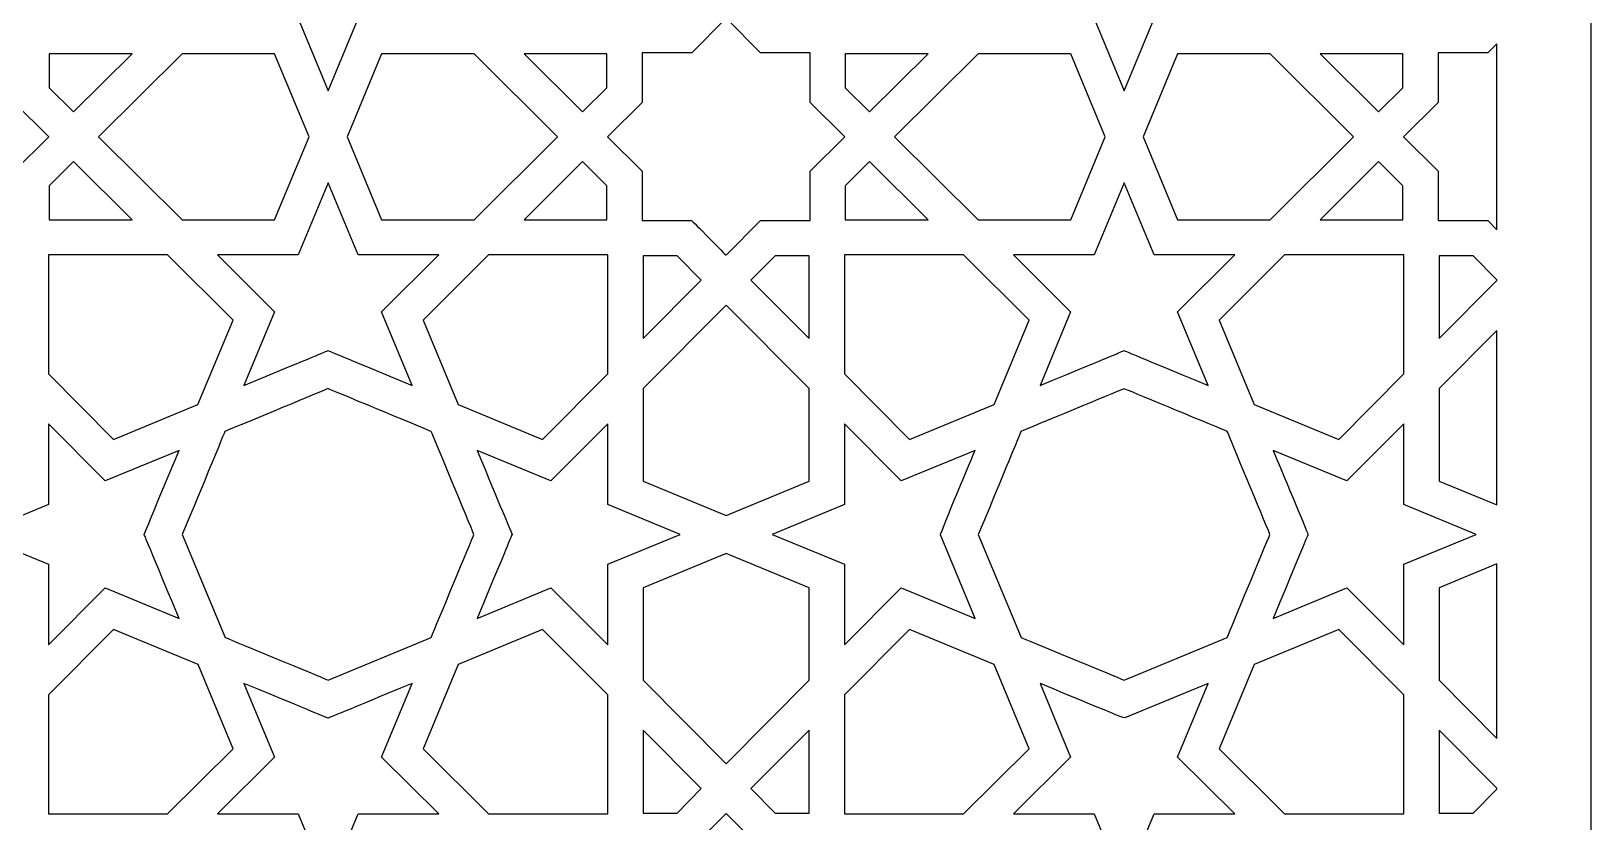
# Model space of a CAD drawing. Header units: millimetres. Extents: x -71 to 71, y -100 to 100.
# Drawn here: x 32.42 to 71.47, y 60.65 to 80.47 of the extents above; entities that cross this region are included whole.
import ezdxf

# ---------------------------------------------------------------- set-up
doc = ezdxf.new("R2010")
doc.units = ezdxf.units.MM
doc.header["$MEASUREMENT"] = 0
doc.layers.add('layer 1', color=7, linetype='Continuous')

msp = doc.modelspace()

# ---------------------------------------------------------------- linework, layer by layer
at = {"layer": 'layer 1', "color": 250}
for points, knots in [([(71.4703, 100.1536), (71.4703, 100.1536), (-71.4375, 100.1536), (-71.4375, 100.1536), (-71.4375, 100.1536), (-71.4375, 100.1536), (-71.4375, -99.8361), (-71.4375, -99.8361), (-71.4375, -99.8361), (-71.4375, -99.8361), (-47.8871, -99.8361), (-47.8871, -99.8361), (-47.8871, -99.8361), (-47.8871, -99.8361), (-47.8871, 29.4887), (-47.8871, 29.4887), (-47.8871, 29.4887), (-47.8871, 38.6786), (-43.8667, 47.1615), (-36.8563, 52.7622), (-36.8563, 52.7622), (-23.6283, 63.3317), (-10.5375, 62.4029), (0.0166, 75.0503), (0.0166, 75.0503), (10.5703, 62.4029), (23.6608, 63.3317), (36.8893, 52.7622), (36.8893, 52.7622), (43.8993, 47.1615), (47.9199, 38.6789), (47.9199, 29.4887), (47.9199, 29.4887), (47.9199, 29.4887), (47.9199, -99.8361), (47.9199, -99.8361), (47.9199, -99.8361), (47.9199, -99.8361), (71.4703, -99.8361), (71.4703, -99.8361), (71.4703, -99.8361), (71.4703, -99.8361), (71.4703, 100.1536), (71.4703, 100.1536)], [0, 0, 0, 0, 0.0833333, 0.0833333, 0.0833333, 0.0833333, 0.1666667, 0.1666667, 0.1666667, 0.1666667, 0.25, 0.25, 0.25, 0.25, 0.3333333, 0.3333333, 0.3333333, 0.3333333, 0.4166667, 0.4166667, 0.4166667, 0.4166667, 0.5, 0.5, 0.5, 0.5, 0.5833333, 0.5833333, 0.5833333, 0.5833333, 0.6666667, 0.6666667, 0.6666667, 0.6666667, 0.75, 0.75, 0.75, 0.75, 0.8333333, 0.8333333, 0.8333333, 0.8333333, 1, 1, 1, 1]), ([(39.8547, 83.1822), (39.8547, 83.1822), (40.8111, 83.578), (41.9604, 84.0546), (41.9604, 84.0546), (41.9604, 84.0546), (41.1953, 82.2071), (41.1953, 82.2071), (41.1953, 82.2071), (41.1953, 82.2071), (42.6265, 80.7826), (42.6265, 80.7826), (42.6265, 80.7826), (42.6265, 80.7826), (40.6044, 80.7826), (40.6044, 80.7826), (40.6044, 80.7826), (40.6044, 80.7826), (39.8547, 78.9739), (39.8547, 78.9739), (39.8547, 78.9739), (39.8547, 78.9739), (39.1068, 80.7826), (39.1068, 80.7826), (39.1068, 80.7826), (39.1068, 80.7826), (37.0847, 80.7826), (37.0847, 80.7826), (37.0847, 80.7826), (37.0847, 80.7826), (38.5159, 82.2071), (38.5159, 82.2071), (38.5159, 82.2071), (38.5159, 82.2071), (37.7497, 84.0546), (37.7497, 84.0546), (37.7497, 84.0546), (39.9609, 83.1388), (39.7207, 83.2386), (39.8547, 83.1822)], [0, 0, 0, 0, 0.0909091, 0.0909091, 0.0909091, 0.0909091, 0.1818182, 0.1818182, 0.1818182, 0.1818182, 0.2727273, 0.2727273, 0.2727273, 0.2727273, 0.3636364, 0.3636364, 0.3636364, 0.3636364, 0.4545455, 0.4545455, 0.4545455, 0.4545455, 0.5454545, 0.5454545, 0.5454545, 0.5454545, 0.6363636, 0.6363636, 0.6363636, 0.6363636, 0.7272727, 0.7272727, 0.7272727, 0.7272727, 0.8181818, 0.8181818, 0.8181818, 0.8181818, 1, 1, 1, 1]), ([(60.5353, 80.7826), (60.5353, 80.7826), (59.7856, 78.9739), (59.7856, 78.9739), (59.7856, 78.9739), (59.7856, 78.9739), (59.0363, 80.7826), (59.0363, 80.7826), (59.0363, 80.7826), (59.0363, 80.7826), (57.0152, 80.7826), (57.0152, 80.7826), (57.0152, 80.7826), (57.0152, 80.7826), (58.4468, 82.2071), (58.4468, 82.2071), (58.4468, 82.2071), (58.4468, 82.2071), (57.6806, 84.0546), (57.6806, 84.0546), (57.6806, 84.0546), (57.7582, 84.0222), (59.7175, 83.2027), (59.7997, 83.1878), (59.7997, 83.1878), (59.9048, 83.2323), (61.7823, 84.0095), (61.891, 84.0546), (61.891, 84.0546), (61.891, 84.0546), (61.1247, 82.2071), (61.1247, 82.2071), (61.1247, 82.2071), (61.1247, 82.2071), (62.556, 80.7826), (62.556, 80.7826), (62.556, 80.7826), (62.556, 80.7826), (60.5353, 80.7826), (60.5353, 80.7826)], [0, 0, 0, 0, 0.0909091, 0.0909091, 0.0909091, 0.0909091, 0.1818182, 0.1818182, 0.1818182, 0.1818182, 0.2727273, 0.2727273, 0.2727273, 0.2727273, 0.3636364, 0.3636364, 0.3636364, 0.3636364, 0.4545455, 0.4545455, 0.4545455, 0.4545455, 0.5454545, 0.5454545, 0.5454545, 0.5454545, 0.6363636, 0.6363636, 0.6363636, 0.6363636, 0.7272727, 0.7272727, 0.7272727, 0.7272727, 0.8181818, 0.8181818, 0.8181818, 0.8181818, 1, 1, 1, 1]), ([(29.9138, 74.8771), (29.9138, 74.8771), (29.9127, 74.8796), (29.9127, 74.8796), (29.9127, 74.8796), (29.9127, 74.8796), (29.8884, 74.8552), (29.8884, 74.8552), (29.8884, 74.8552), (29.8884, 74.8552), (29.0322, 75.7206), (29.0322, 75.7206), (29.0322, 75.7206), (29.0322, 75.7206), (27.7883, 75.7206), (27.7883, 75.7206), (27.7883, 75.7206), (27.7883, 75.7206), (27.7883, 76.9631), (27.7883, 76.9631), (27.7883, 76.9631), (27.7883, 76.9631), (26.9215, 77.8221), (26.9215, 77.8221), (26.9215, 77.8221), (26.9215, 77.8221), (27.7883, 78.6807), (27.7883, 78.6807), (27.7883, 78.6807), (27.7883, 78.6807), (27.7883, 79.9232), (27.7883, 79.9232), (27.7883, 79.9232), (27.7883, 79.9232), (29.0322, 79.9232), (29.0322, 79.9232), (29.0322, 79.9232), (29.0322, 79.9232), (29.8902, 80.7907), (29.8902, 80.7907), (29.8902, 80.7907), (29.8902, 80.7907), (30.7499, 79.9232), (30.7499, 79.9232), (30.7499, 79.9232), (30.7499, 79.9232), (31.992, 79.9232), (31.992, 79.9232), (31.992, 79.9232), (31.992, 79.9232), (31.992, 78.6807), (31.992, 78.6807), (31.992, 78.6807), (31.992, 78.6807), (32.8602, 77.8221), (32.8602, 77.8221), (32.8602, 77.8221), (32.8602, 77.8221), (31.992, 76.9634), (31.992, 76.9634), (31.992, 76.9634), (31.992, 76.9634), (31.992, 75.7206), (31.992, 75.7206), (31.992, 75.7206), (31.992, 75.7206), (30.7499, 75.7206), (30.7499, 75.7206), (30.7499, 75.7206), (30.7499, 75.7206), (29.9138, 74.8771), (29.9138, 74.8771)], [0, 0, 0, 0, 0.0526316, 0.0526316, 0.0526316, 0.0526316, 0.1052632, 0.1052632, 0.1052632, 0.1052632, 0.1578947, 0.1578947, 0.1578947, 0.1578947, 0.2105263, 0.2105263, 0.2105263, 0.2105263, 0.2631579, 0.2631579, 0.2631579, 0.2631579, 0.3157895, 0.3157895, 0.3157895, 0.3157895, 0.3684211, 0.3684211, 0.3684211, 0.3684211, 0.4210526, 0.4210526, 0.4210526, 0.4210526, 0.4736842, 0.4736842, 0.4736842, 0.4736842, 0.5263158, 0.5263158, 0.5263158, 0.5263158, 0.5789474, 0.5789474, 0.5789474, 0.5789474, 0.6315789, 0.6315789, 0.6315789, 0.6315789, 0.6842105, 0.6842105, 0.6842105, 0.6842105, 0.7368421, 0.7368421, 0.7368421, 0.7368421, 0.7894737, 0.7894737, 0.7894737, 0.7894737, 0.8421053, 0.8421053, 0.8421053, 0.8421053, 0.8947368, 0.8947368, 0.8947368, 0.8947368, 1, 1, 1, 1]), ([(49.8203, 80.7914), (49.8203, 80.7914), (50.679, 79.9232), (50.679, 79.9232), (50.679, 79.9232), (50.679, 79.9232), (51.9218, 79.9232), (51.9218, 79.9232), (51.9218, 79.9232), (51.9218, 79.9232), (51.9218, 78.6807), (51.9218, 78.6807), (51.9218, 78.6807), (51.9218, 78.6807), (52.7897, 77.8221), (52.7897, 77.8221), (52.7897, 77.8221), (52.7897, 77.8221), (51.9218, 76.9634), (51.9218, 76.9634), (51.9218, 76.9634), (51.9218, 76.9634), (51.9218, 75.7206), (51.9218, 75.7206), (51.9218, 75.7206), (51.9218, 75.7206), (50.679, 75.7206), (50.679, 75.7206), (50.679, 75.7206), (50.679, 75.7206), (49.8203, 74.8528), (49.8203, 74.8528), (49.8203, 74.8528), (49.8175, 74.8556), (48.9645, 75.7178), (48.9617, 75.7206), (48.9617, 75.7206), (48.9617, 75.7206), (47.7192, 75.7206), (47.7192, 75.7206), (47.7192, 75.7206), (47.7192, 75.7206), (47.7192, 76.9634), (47.7192, 76.9634), (47.7192, 76.9634), (47.7192, 76.9634), (46.851, 77.8221), (46.851, 77.8221), (46.851, 77.8221), (46.851, 77.8221), (47.7192, 78.6807), (47.7192, 78.6807), (47.7192, 78.6807), (47.7192, 78.6807), (47.7192, 79.9232), (47.7192, 79.9232), (47.7192, 79.9232), (47.7192, 79.9232), (48.9617, 79.9232), (48.9617, 79.9232), (48.9617, 79.9232), (48.9617, 79.9232), (49.8203, 80.7914), (49.8203, 80.7914)], [0, 0, 0, 0, 0.0588235, 0.0588235, 0.0588235, 0.0588235, 0.1176471, 0.1176471, 0.1176471, 0.1176471, 0.1764706, 0.1764706, 0.1764706, 0.1764706, 0.2352941, 0.2352941, 0.2352941, 0.2352941, 0.2941176, 0.2941176, 0.2941176, 0.2941176, 0.3529412, 0.3529412, 0.3529412, 0.3529412, 0.4117647, 0.4117647, 0.4117647, 0.4117647, 0.4705882, 0.4705882, 0.4705882, 0.4705882, 0.5294118, 0.5294118, 0.5294118, 0.5294118, 0.5882353, 0.5882353, 0.5882353, 0.5882353, 0.6470588, 0.6470588, 0.6470588, 0.6470588, 0.7058824, 0.7058824, 0.7058824, 0.7058824, 0.7647059, 0.7647059, 0.7647059, 0.7647059, 0.8235294, 0.8235294, 0.8235294, 0.8235294, 0.8823529, 0.8823529, 0.8823529, 0.8823529, 1, 1, 1, 1]), ([(66.7815, 77.8221), (66.7815, 77.8221), (67.6487, 78.6807), (67.6487, 78.6807), (67.6487, 78.6807), (67.6487, 78.6807), (67.6487, 79.9232), (67.6487, 79.9232), (67.6487, 79.9232), (67.6487, 79.9232), (68.8926, 79.9232), (68.8926, 79.9232), (68.8926, 79.9232), (68.8926, 79.9232), (69.1187, 80.1525), (69.1187, 80.1525), (69.1187, 80.1525), (69.1187, 80.1525), (69.1187, 75.4913), (69.1187, 75.4913), (69.1187, 75.4913), (69.1187, 75.4913), (68.8926, 75.7206), (68.8926, 75.7206), (68.8926, 75.7206), (68.8926, 75.7206), (67.6487, 75.7206), (67.6487, 75.7206), (67.6487, 75.7206), (67.6487, 75.7206), (67.6487, 76.9631), (67.6487, 76.9631), (67.6487, 76.9631), (67.6487, 76.9631), (66.7815, 77.8221), (66.7815, 77.8221)], [0, 0, 0, 0, 0.1, 0.1, 0.1, 0.1, 0.2, 0.2, 0.2, 0.2, 0.3, 0.3, 0.3, 0.3, 0.4, 0.4, 0.4, 0.4, 0.5, 0.5, 0.5, 0.5, 0.6, 0.6, 0.6, 0.6, 0.7, 0.7, 0.7, 0.7, 0.8, 0.8, 0.8, 0.8, 1, 1, 1, 1]), ([(34.9504, 79.9017), (34.9504, 79.9017), (33.4843, 78.4426), (33.4843, 78.4426), (33.4843, 78.4426), (33.4843, 78.4426), (32.8729, 79.0487), (32.8729, 79.0487), (32.8729, 79.0487), (32.8729, 79.0487), (32.8729, 79.9017), (32.8729, 79.9017), (32.8729, 79.9017), (32.8729, 79.9017), (34.9504, 79.9017), (34.9504, 79.9017)], [0, 0, 0, 0, 0.2, 0.2, 0.2, 0.2, 0.4, 0.4, 0.4, 0.4, 0.6, 0.6, 0.6, 0.6, 1, 1, 1, 1]), ([(36.2003, 79.9017), (36.2003, 79.9017), (38.5166, 79.9017), (38.5166, 79.9017), (38.5166, 79.9017), (38.5166, 79.9017), (39.3781, 77.8221), (39.3781, 77.8221), (39.3781, 77.8221), (39.3781, 77.8221), (38.5166, 75.7425), (38.5166, 75.7425), (38.5166, 75.7425), (38.5166, 75.7425), (36.2003, 75.7425), (36.2003, 75.7425), (36.2003, 75.7425), (36.2003, 75.7425), (34.1094, 77.8221), (34.1094, 77.8221), (34.1094, 77.8221), (34.1094, 77.8221), (36.2003, 79.9017), (36.2003, 79.9017)], [0, 0, 0, 0, 0.1428571, 0.1428571, 0.1428571, 0.1428571, 0.2857143, 0.2857143, 0.2857143, 0.2857143, 0.4285714, 0.4285714, 0.4285714, 0.4285714, 0.5714286, 0.5714286, 0.5714286, 0.5714286, 0.7142857, 0.7142857, 0.7142857, 0.7142857, 1, 1, 1, 1]), ([(43.5109, 75.7425), (43.5109, 75.7425), (41.1932, 75.7425), (41.1932, 75.7425), (41.1932, 75.7425), (41.1932, 75.7425), (40.3331, 77.8221), (40.3331, 77.8221), (40.3331, 77.8221), (40.3331, 77.8221), (41.1932, 79.9017), (41.1932, 79.9017), (41.1932, 79.9017), (41.1932, 79.9017), (43.5109, 79.9017), (43.5109, 79.9017), (43.5109, 79.9017), (43.5109, 79.9017), (45.6008, 77.8221), (45.6008, 77.8221), (45.6008, 77.8221), (45.6008, 77.8221), (43.5109, 75.7425), (43.5109, 75.7425)], [0, 0, 0, 0, 0.1428571, 0.1428571, 0.1428571, 0.1428571, 0.2857143, 0.2857143, 0.2857143, 0.2857143, 0.4285714, 0.4285714, 0.4285714, 0.4285714, 0.5714286, 0.5714286, 0.5714286, 0.5714286, 0.7142857, 0.7142857, 0.7142857, 0.7142857, 1, 1, 1, 1]), ([(46.8383, 79.9017), (46.8383, 79.9017), (46.8383, 79.0487), (46.8383, 79.0487), (46.8383, 79.0487), (46.8383, 79.0487), (46.2269, 78.4426), (46.2269, 78.4426), (46.2269, 78.4426), (46.2269, 78.4426), (44.7608, 79.9017), (44.7608, 79.9017), (44.7608, 79.9017), (44.7608, 79.9017), (46.8383, 79.9017), (46.8383, 79.9017)], [0, 0, 0, 0, 0.2, 0.2, 0.2, 0.2, 0.4, 0.4, 0.4, 0.4, 0.6, 0.6, 0.6, 0.6, 1, 1, 1, 1]), ([(52.8038, 79.9017), (52.8038, 79.9017), (54.8799, 79.9017), (54.8799, 79.9017), (54.8799, 79.9017), (54.8799, 79.9017), (53.4137, 78.4426), (53.4137, 78.4426), (53.4137, 78.4426), (53.4137, 78.4426), (52.8038, 79.0483), (52.8038, 79.0483), (52.8038, 79.0483), (52.8038, 79.0483), (52.8038, 79.9017), (52.8038, 79.9017)], [0, 0, 0, 0, 0.2, 0.2, 0.2, 0.2, 0.4, 0.4, 0.4, 0.4, 0.6, 0.6, 0.6, 0.6, 1, 1, 1, 1]), ([(58.4475, 79.9017), (58.4475, 79.9017), (59.309, 77.8221), (59.309, 77.8221), (59.309, 77.8221), (59.309, 77.8221), (58.4475, 75.7425), (58.4475, 75.7425), (58.4475, 75.7425), (58.4475, 75.7425), (56.1301, 75.7425), (56.1301, 75.7425), (56.1301, 75.7425), (56.1301, 75.7425), (54.0403, 77.8221), (54.0403, 77.8221), (54.0403, 77.8221), (54.0403, 77.8221), (56.1301, 79.9017), (56.1301, 79.9017), (56.1301, 79.9017), (56.1301, 79.9017), (58.4475, 79.9017), (58.4475, 79.9017)], [0, 0, 0, 0, 0.1428571, 0.1428571, 0.1428571, 0.1428571, 0.2857143, 0.2857143, 0.2857143, 0.2857143, 0.4285714, 0.4285714, 0.4285714, 0.4285714, 0.5714286, 0.5714286, 0.5714286, 0.5714286, 0.7142857, 0.7142857, 0.7142857, 0.7142857, 1, 1, 1, 1]), ([(61.124, 75.7425), (61.124, 75.7425), (60.2626, 77.8221), (60.2626, 77.8221), (60.2626, 77.8221), (60.2626, 77.8221), (61.124, 79.9017), (61.124, 79.9017), (61.124, 79.9017), (61.124, 79.9017), (63.4414, 79.9017), (63.4414, 79.9017), (63.4414, 79.9017), (63.4414, 79.9017), (65.5313, 77.8221), (65.5313, 77.8221), (65.5313, 77.8221), (65.5313, 77.8221), (63.4414, 75.7425), (63.4414, 75.7425), (63.4414, 75.7425), (63.4414, 75.7425), (61.124, 75.7425), (61.124, 75.7425)], [0, 0, 0, 0, 0.1428571, 0.1428571, 0.1428571, 0.1428571, 0.2857143, 0.2857143, 0.2857143, 0.2857143, 0.4285714, 0.4285714, 0.4285714, 0.4285714, 0.5714286, 0.5714286, 0.5714286, 0.5714286, 0.7142857, 0.7142857, 0.7142857, 0.7142857, 1, 1, 1, 1]), ([(66.7674, 79.9017), (66.7674, 79.9017), (66.7674, 79.0487), (66.7674, 79.0487), (66.7674, 79.0487), (66.7674, 79.0487), (66.1564, 78.4426), (66.1564, 78.4426), (66.1564, 78.4426), (66.1564, 78.4426), (64.6913, 79.9017), (64.6913, 79.9017), (64.6913, 79.9017), (64.6913, 79.9017), (66.7674, 79.9017), (66.7674, 79.9017)], [0, 0, 0, 0, 0.2, 0.2, 0.2, 0.2, 0.4, 0.4, 0.4, 0.4, 0.6, 0.6, 0.6, 0.6, 1, 1, 1, 1]), ([(32.8729, 75.7425), (32.8729, 75.7425), (32.8729, 76.5955), (32.8729, 76.5955), (32.8729, 76.5955), (32.8729, 76.5955), (33.4843, 77.2015), (33.4843, 77.2015), (33.4843, 77.2015), (33.4843, 77.2015), (34.9504, 75.7425), (34.9504, 75.7425), (34.9504, 75.7425), (34.9504, 75.7425), (32.8729, 75.7425), (32.8729, 75.7425)], [0, 0, 0, 0, 0.2, 0.2, 0.2, 0.2, 0.4, 0.4, 0.4, 0.4, 0.6, 0.6, 0.6, 0.6, 1, 1, 1, 1]), ([(44.7608, 75.7425), (44.7608, 75.7425), (46.2269, 77.2015), (46.2269, 77.2015), (46.2269, 77.2015), (46.2269, 77.2015), (46.8383, 76.5955), (46.8383, 76.5955), (46.8383, 76.5955), (46.8383, 76.5955), (46.8383, 75.7425), (46.8383, 75.7425), (46.8383, 75.7425), (46.8383, 75.7425), (44.7608, 75.7425), (44.7608, 75.7425)], [0, 0, 0, 0, 0.2, 0.2, 0.2, 0.2, 0.4, 0.4, 0.4, 0.4, 0.6, 0.6, 0.6, 0.6, 1, 1, 1, 1]), ([(52.8038, 75.7425), (52.8038, 75.7425), (52.8038, 76.5955), (52.8038, 76.5955), (52.8038, 76.5955), (52.8038, 76.5955), (53.4137, 77.2012), (53.4137, 77.2012), (53.4137, 77.2012), (53.4137, 77.2012), (54.8799, 75.7425), (54.8799, 75.7425), (54.8799, 75.7425), (54.8799, 75.7425), (52.8038, 75.7425), (52.8038, 75.7425)], [0, 0, 0, 0, 0.2, 0.2, 0.2, 0.2, 0.4, 0.4, 0.4, 0.4, 0.6, 0.6, 0.6, 0.6, 1, 1, 1, 1]), ([(64.6913, 75.7425), (64.6913, 75.7425), (66.1564, 77.2012), (66.1564, 77.2012), (66.1564, 77.2012), (66.1564, 77.2012), (66.7674, 76.5955), (66.7674, 76.5955), (66.7674, 76.5955), (66.7674, 76.5955), (66.7674, 75.7425), (66.7674, 75.7425), (66.7674, 75.7425), (66.7674, 75.7425), (64.6913, 75.7425), (64.6913, 75.7425)], [0, 0, 0, 0, 0.2, 0.2, 0.2, 0.2, 0.4, 0.4, 0.4, 0.4, 0.6, 0.6, 0.6, 0.6, 1, 1, 1, 1]), ([(39.1068, 74.8616), (39.1068, 74.8616), (39.8547, 76.6703), (39.8547, 76.6703), (39.8547, 76.6703), (39.8547, 76.6703), (40.6044, 74.8616), (40.6044, 74.8616), (40.6044, 74.8616), (40.6044, 74.8616), (42.6265, 74.8616), (42.6265, 74.8616), (42.6265, 74.8616), (42.6265, 74.8616), (41.1953, 73.4371), (41.1953, 73.4371), (41.1953, 73.4371), (41.1953, 73.4371), (41.9604, 71.5896), (41.9604, 71.5896), (41.9604, 71.5896), (40.0205, 72.3939), (40.0329, 72.3886), (39.8547, 72.4634), (39.8547, 72.4634), (39.6766, 72.3879), (39.6776, 72.3882), (37.7497, 71.5896), (37.7497, 71.5896), (37.7497, 71.5896), (38.5159, 73.4371), (38.5159, 73.4371), (38.5159, 73.4371), (38.5159, 73.4371), (37.0847, 74.8616), (37.0847, 74.8616), (37.0847, 74.8616), (37.0847, 74.8616), (39.1068, 74.8616), (39.1068, 74.8616)], [0, 0, 0, 0, 0.0909091, 0.0909091, 0.0909091, 0.0909091, 0.1818182, 0.1818182, 0.1818182, 0.1818182, 0.2727273, 0.2727273, 0.2727273, 0.2727273, 0.3636364, 0.3636364, 0.3636364, 0.3636364, 0.4545455, 0.4545455, 0.4545455, 0.4545455, 0.5454545, 0.5454545, 0.5454545, 0.5454545, 0.6363636, 0.6363636, 0.6363636, 0.6363636, 0.7272727, 0.7272727, 0.7272727, 0.7272727, 0.8181818, 0.8181818, 0.8181818, 0.8181818, 1, 1, 1, 1]), ([(59.7856, 72.4634), (59.6075, 72.3879), (59.5782, 72.3759), (57.6806, 71.5896), (57.6806, 71.5896), (57.6806, 71.5896), (58.4468, 73.4371), (58.4468, 73.4371), (58.4468, 73.4371), (58.4468, 73.4371), (57.0152, 74.8616), (57.0152, 74.8616), (57.0152, 74.8616), (57.0152, 74.8616), (59.0363, 74.8616), (59.0363, 74.8616), (59.0363, 74.8616), (59.0363, 74.8616), (59.7856, 76.6703), (59.7856, 76.6703), (59.7856, 76.6703), (59.7856, 76.6703), (60.5353, 74.8616), (60.5353, 74.8616), (60.5353, 74.8616), (60.5353, 74.8616), (62.556, 74.8616), (62.556, 74.8616), (62.556, 74.8616), (62.556, 74.8616), (61.1247, 73.4371), (61.1247, 73.4371), (61.1247, 73.4371), (61.1247, 73.4371), (61.891, 71.5896), (61.891, 71.5896), (61.891, 71.5896), (59.992, 72.3763), (59.9641, 72.3879), (59.7856, 72.4634)], [0, 0, 0, 0, 0.0909091, 0.0909091, 0.0909091, 0.0909091, 0.1818182, 0.1818182, 0.1818182, 0.1818182, 0.2727273, 0.2727273, 0.2727273, 0.2727273, 0.3636364, 0.3636364, 0.3636364, 0.3636364, 0.4545455, 0.4545455, 0.4545455, 0.4545455, 0.5454545, 0.5454545, 0.5454545, 0.5454545, 0.6363636, 0.6363636, 0.6363636, 0.6363636, 0.7272727, 0.7272727, 0.7272727, 0.7272727, 0.8181818, 0.8181818, 0.8181818, 0.8181818, 1, 1, 1, 1]), ([(36.5975, 71.1137), (36.5975, 71.1137), (34.4833, 70.2367), (34.4833, 70.2367), (34.4833, 70.2367), (34.4833, 70.2367), (32.8514, 71.8771), (32.8514, 71.8771), (32.8514, 71.8771), (32.8514, 71.8771), (32.8514, 74.8616), (32.8514, 74.8616), (32.8514, 74.8616), (32.8514, 74.8616), (35.8359, 74.8616), (35.8359, 74.8616), (35.8359, 74.8616), (35.8359, 74.8616), (37.4759, 73.2293), (37.4759, 73.2293), (37.4759, 73.2293), (37.4759, 73.2293), (36.5975, 71.1137), (36.5975, 71.1137)], [0, 0, 0, 0, 0.1428571, 0.1428571, 0.1428571, 0.1428571, 0.2857143, 0.2857143, 0.2857143, 0.2857143, 0.4285714, 0.4285714, 0.4285714, 0.4285714, 0.5714286, 0.5714286, 0.5714286, 0.5714286, 0.7142857, 0.7142857, 0.7142857, 0.7142857, 1, 1, 1, 1]), ([(43.1123, 71.1137), (43.1123, 71.1137), (42.2349, 73.2293), (42.2349, 73.2293), (42.2349, 73.2293), (42.2349, 73.2293), (43.8753, 74.8616), (43.8753, 74.8616), (43.8753, 74.8616), (43.8753, 74.8616), (46.8598, 74.8616), (46.8598, 74.8616), (46.8598, 74.8616), (46.8598, 74.8616), (46.8598, 71.8771), (46.8598, 71.8771), (46.8598, 71.8771), (46.8598, 71.8771), (45.2275, 70.2367), (45.2275, 70.2367), (45.2275, 70.2367), (45.2275, 70.2367), (43.1123, 71.1137), (43.1123, 71.1137)], [0, 0, 0, 0, 0.1428571, 0.1428571, 0.1428571, 0.1428571, 0.2857143, 0.2857143, 0.2857143, 0.2857143, 0.4285714, 0.4285714, 0.4285714, 0.4285714, 0.5714286, 0.5714286, 0.5714286, 0.5714286, 0.7142857, 0.7142857, 0.7142857, 0.7142857, 1, 1, 1, 1]), ([(47.7407, 72.7625), (47.7407, 72.7625), (47.7407, 74.8397), (47.7407, 74.8397), (47.7407, 74.8397), (47.7407, 74.8397), (48.5937, 74.8397), (48.5937, 74.8397), (48.5937, 74.8397), (48.5937, 74.8397), (49.1998, 74.2287), (49.1998, 74.2287), (49.1998, 74.2287), (49.1998, 74.2287), (47.7407, 72.7625), (47.7407, 72.7625)], [0, 0, 0, 0, 0.2, 0.2, 0.2, 0.2, 0.4, 0.4, 0.4, 0.4, 0.6, 0.6, 0.6, 0.6, 1, 1, 1, 1]), ([(51.9, 74.8397), (51.9, 74.8397), (51.9, 72.7625), (51.9, 72.7625), (51.9, 72.7625), (51.9, 72.7625), (50.4412, 74.2287), (50.4412, 74.2287), (50.4412, 74.2287), (50.4412, 74.2287), (51.0466, 74.8397), (51.0466, 74.8397), (51.0466, 74.8397), (51.0466, 74.8397), (51.9, 74.8397), (51.9, 74.8397)], [0, 0, 0, 0, 0.2, 0.2, 0.2, 0.2, 0.4, 0.4, 0.4, 0.4, 0.6, 0.6, 0.6, 0.6, 1, 1, 1, 1]), ([(56.5284, 71.1137), (56.5284, 71.1137), (54.4142, 70.2367), (54.4142, 70.2367), (54.4142, 70.2367), (54.4142, 70.2367), (52.7808, 71.8771), (52.7808, 71.8771), (52.7808, 71.8771), (52.7808, 71.8771), (52.7808, 74.8616), (52.7808, 74.8616), (52.7808, 74.8616), (52.7808, 74.8616), (55.7668, 74.8616), (55.7668, 74.8616), (55.7668, 74.8616), (55.7668, 74.8616), (57.4068, 73.2293), (57.4068, 73.2293), (57.4068, 73.2293), (57.4068, 73.2293), (56.5284, 71.1137), (56.5284, 71.1137)], [0, 0, 0, 0, 0.1428571, 0.1428571, 0.1428571, 0.1428571, 0.2857143, 0.2857143, 0.2857143, 0.2857143, 0.4285714, 0.4285714, 0.4285714, 0.4285714, 0.5714286, 0.5714286, 0.5714286, 0.5714286, 0.7142857, 0.7142857, 0.7142857, 0.7142857, 1, 1, 1, 1]), ([(63.0417, 71.1137), (63.0417, 71.1137), (62.1644, 73.2293), (62.1644, 73.2293), (62.1644, 73.2293), (62.1644, 73.2293), (63.8048, 74.8616), (63.8048, 74.8616), (63.8048, 74.8616), (63.8048, 74.8616), (66.7893, 74.8616), (66.7893, 74.8616), (66.7893, 74.8616), (66.7893, 74.8616), (66.7893, 71.8771), (66.7893, 71.8771), (66.7893, 71.8771), (66.7893, 71.8771), (65.1574, 70.2367), (65.1574, 70.2367), (65.1574, 70.2367), (65.1574, 70.2367), (63.0417, 71.1137), (63.0417, 71.1137)], [0, 0, 0, 0, 0.1428571, 0.1428571, 0.1428571, 0.1428571, 0.2857143, 0.2857143, 0.2857143, 0.2857143, 0.4285714, 0.4285714, 0.4285714, 0.4285714, 0.5714286, 0.5714286, 0.5714286, 0.5714286, 0.7142857, 0.7142857, 0.7142857, 0.7142857, 1, 1, 1, 1]), ([(67.6716, 74.8397), (67.6716, 74.8397), (68.5246, 74.8397), (68.5246, 74.8397), (68.5246, 74.8397), (68.5246, 74.8397), (69.1187, 74.2389), (69.1187, 74.2389), (69.1187, 74.2389), (69.1187, 74.2389), (69.1187, 74.217), (69.1187, 74.217), (69.1187, 74.217), (69.1187, 74.217), (67.6716, 72.7625), (67.6716, 72.7625), (67.6716, 72.7625), (67.6716, 72.7625), (67.6716, 74.8397), (67.6716, 74.8397)], [0, 0, 0, 0, 0.1666667, 0.1666667, 0.1666667, 0.1666667, 0.3333333, 0.3333333, 0.3333333, 0.3333333, 0.5, 0.5, 0.5, 0.5, 0.6666667, 0.6666667, 0.6666667, 0.6666667, 1, 1, 1, 1]), ([(47.7407, 71.5123), (47.7407, 71.5123), (49.8203, 73.6022), (49.8203, 73.6022), (49.8203, 73.6022), (49.8203, 73.6022), (51.9, 71.5123), (51.9, 71.5123), (51.9, 71.5123), (51.9, 71.5123), (51.9, 69.1949), (51.9, 69.1949), (51.9, 69.1949), (51.9, 69.1949), (49.8203, 68.3348), (49.8203, 68.3348), (49.8203, 68.3348), (49.8203, 68.3348), (47.7407, 69.1949), (47.7407, 69.1949), (47.7407, 69.1949), (47.7407, 69.1949), (47.7407, 71.5123), (47.7407, 71.5123)], [0, 0, 0, 0, 0.1428571, 0.1428571, 0.1428571, 0.1428571, 0.2857143, 0.2857143, 0.2857143, 0.2857143, 0.4285714, 0.4285714, 0.4285714, 0.4285714, 0.5714286, 0.5714286, 0.5714286, 0.5714286, 0.7142857, 0.7142857, 0.7142857, 0.7142857, 1, 1, 1, 1]), ([(69.1187, 72.9679), (69.1187, 72.9679), (69.1187, 68.5962), (69.1187, 68.5962), (69.1187, 68.5962), (69.1187, 68.5962), (67.6716, 69.1949), (67.6716, 69.1949), (67.6716, 69.1949), (67.6716, 69.1949), (67.6716, 71.5127), (67.6716, 71.5127), (67.6716, 71.5127), (67.6716, 71.5127), (69.1187, 72.9679), (69.1187, 72.9679)], [0, 0, 0, 0, 0.2, 0.2, 0.2, 0.2, 0.4, 0.4, 0.4, 0.4, 0.6, 0.6, 0.6, 0.6, 1, 1, 1, 1]), ([(37.272, 70.437), (37.9201, 70.7069), (39.6515, 71.4216), (39.8522, 71.5095), (39.8522, 71.5095), (39.8724, 71.501), (42.212, 70.5316), (42.4392, 70.437), (42.4392, 70.437), (42.4953, 70.2945), (43.3772, 68.1718), (43.5067, 67.8568), (43.5067, 67.8568), (43.4322, 67.6787), (42.5792, 65.6195), (42.4353, 65.2759), (42.4353, 65.2759), (42.4353, 65.2759), (39.8547, 64.2063), (39.8547, 64.2063), (39.8547, 64.2063), (39.54, 64.3375), (37.5814, 65.15), (37.2745, 65.2766), (37.2745, 65.2766), (37.2745, 65.2766), (36.2045, 67.8568), (36.2045, 67.8568), (36.2045, 67.8568), (36.3343, 68.1726), (37.2159, 70.2945), (37.272, 70.437)], [0, 0, 0, 0, 0.1111111, 0.1111111, 0.1111111, 0.1111111, 0.2222222, 0.2222222, 0.2222222, 0.2222222, 0.3333333, 0.3333333, 0.3333333, 0.3333333, 0.4444444, 0.4444444, 0.4444444, 0.4444444, 0.5555556, 0.5555556, 0.5555556, 0.5555556, 0.6666667, 0.6666667, 0.6666667, 0.6666667, 0.7777778, 0.7777778, 0.7777778, 0.7777778, 1, 1, 1, 1]), ([(62.3662, 65.2759), (62.3662, 65.2759), (59.7856, 64.2063), (59.7856, 64.2063), (59.7856, 64.2063), (59.5542, 64.3019), (57.2781, 65.2463), (57.204, 65.2766), (57.204, 65.2766), (57.204, 65.2766), (56.1344, 67.8565), (56.1344, 67.8565), (56.1344, 67.8565), (56.2525, 68.139), (57.0473, 70.044), (57.1994, 70.436), (57.1994, 70.436), (57.5003, 70.5609), (59.5256, 71.4001), (59.7856, 71.5081), (59.7856, 71.5081), (60.1317, 71.3648), (62.0832, 70.5559), (62.3686, 70.437), (62.3686, 70.437), (62.4212, 70.304), (63.2668, 68.2675), (63.4361, 67.8565), (63.4361, 67.8565), (63.3187, 67.5704), (62.4822, 65.5535), (62.3662, 65.2759)], [0, 0, 0, 0, 0.1111111, 0.1111111, 0.1111111, 0.1111111, 0.2222222, 0.2222222, 0.2222222, 0.2222222, 0.3333333, 0.3333333, 0.3333333, 0.3333333, 0.4444444, 0.4444444, 0.4444444, 0.4444444, 0.5555556, 0.5555556, 0.5555556, 0.5555556, 0.6666667, 0.6666667, 0.6666667, 0.6666667, 0.7777778, 0.7777778, 0.7777778, 0.7777778, 1, 1, 1, 1]), ([(31.0427, 67.8568), (31.0427, 67.8568), (32.8514, 68.6061), (32.8514, 68.6061), (32.8514, 68.6061), (32.8514, 68.6061), (32.8514, 70.6272), (32.8514, 70.6272), (32.8514, 70.6272), (32.8514, 70.6272), (34.2759, 69.1967), (34.2759, 69.1967), (34.2759, 69.1967), (34.2759, 69.1967), (36.1234, 69.9622), (36.1234, 69.9622), (36.1234, 69.9622), (35.5275, 68.525), (35.3243, 68.035), (35.2496, 67.8565), (35.2496, 67.8565), (35.3243, 67.6783), (35.2164, 67.9397), (36.1234, 65.7514), (36.1234, 65.7514), (36.1234, 65.7514), (34.2759, 66.5177), (34.2759, 66.5177), (34.2759, 66.5177), (34.2759, 66.5177), (32.8514, 65.0865), (32.8514, 65.0865), (32.8514, 65.0865), (32.8514, 65.0865), (32.8514, 67.1086), (32.8514, 67.1086), (32.8514, 67.1086), (32.8514, 67.1086), (31.0427, 67.8568), (31.0427, 67.8568)], [0, 0, 0, 0, 0.0909091, 0.0909091, 0.0909091, 0.0909091, 0.1818182, 0.1818182, 0.1818182, 0.1818182, 0.2727273, 0.2727273, 0.2727273, 0.2727273, 0.3636364, 0.3636364, 0.3636364, 0.3636364, 0.4545455, 0.4545455, 0.4545455, 0.4545455, 0.5454545, 0.5454545, 0.5454545, 0.5454545, 0.6363636, 0.6363636, 0.6363636, 0.6363636, 0.7272727, 0.7272727, 0.7272727, 0.7272727, 0.8181818, 0.8181818, 0.8181818, 0.8181818, 1, 1, 1, 1]), ([(44.4616, 67.8565), (44.3869, 68.0346), (44.1854, 68.5211), (43.5878, 69.9622), (43.5878, 69.9622), (43.5878, 69.9622), (45.4353, 69.1967), (45.4353, 69.1967), (45.4353, 69.1967), (45.4353, 69.1967), (46.8598, 70.6272), (46.8598, 70.6272), (46.8598, 70.6272), (46.8598, 70.6272), (46.8598, 68.6061), (46.8598, 68.6061), (46.8598, 68.6061), (46.8598, 68.6061), (48.6685, 67.8568), (48.6685, 67.8568), (48.6685, 67.8568), (48.6685, 67.8568), (46.8598, 67.1086), (46.8598, 67.1086), (46.8598, 67.1086), (46.8598, 67.1086), (46.8598, 65.0865), (46.8598, 65.0865), (46.8598, 65.0865), (46.8598, 65.0865), (45.4353, 66.5177), (45.4353, 66.5177), (45.4353, 66.5177), (45.4353, 66.5177), (43.5878, 65.7514), (43.5878, 65.7514), (43.5878, 65.7514), (44.4948, 67.9401), (44.3865, 67.6783), (44.4616, 67.8565)], [0, 0, 0, 0, 0.0909091, 0.0909091, 0.0909091, 0.0909091, 0.1818182, 0.1818182, 0.1818182, 0.1818182, 0.2727273, 0.2727273, 0.2727273, 0.2727273, 0.3636364, 0.3636364, 0.3636364, 0.3636364, 0.4545455, 0.4545455, 0.4545455, 0.4545455, 0.5454545, 0.5454545, 0.5454545, 0.5454545, 0.6363636, 0.6363636, 0.6363636, 0.6363636, 0.7272727, 0.7272727, 0.7272727, 0.7272727, 0.8181818, 0.8181818, 0.8181818, 0.8181818, 1, 1, 1, 1]), ([(55.1854, 67.8441), (55.1854, 67.8441), (56.0529, 65.7514), (56.0529, 65.7514), (56.0529, 65.7514), (56.0529, 65.7514), (54.2054, 66.5177), (54.2054, 66.5177), (54.2054, 66.5177), (54.2054, 66.5177), (52.7808, 65.0865), (52.7808, 65.0865), (52.7808, 65.0865), (52.7808, 65.0865), (52.7808, 67.1086), (52.7808, 67.1086), (52.7808, 67.1086), (52.7808, 67.1086), (50.9722, 67.8568), (50.9722, 67.8568), (50.9722, 67.8568), (50.9722, 67.8568), (52.7808, 68.6061), (52.7808, 68.6061), (52.7808, 68.6061), (52.7808, 68.6061), (52.7808, 70.6272), (52.7808, 70.6272), (52.7808, 70.6272), (52.7808, 70.6272), (54.2054, 69.1967), (54.2054, 69.1967), (54.2054, 69.1967), (54.2054, 69.1967), (56.0529, 69.9622), (56.0529, 69.9622), (56.0529, 69.9622), (56.0201, 69.8832), (55.2023, 67.9281), (55.1854, 67.8441)], [0, 0, 0, 0, 0.0909091, 0.0909091, 0.0909091, 0.0909091, 0.1818182, 0.1818182, 0.1818182, 0.1818182, 0.2727273, 0.2727273, 0.2727273, 0.2727273, 0.3636364, 0.3636364, 0.3636364, 0.3636364, 0.4545455, 0.4545455, 0.4545455, 0.4545455, 0.5454545, 0.5454545, 0.5454545, 0.5454545, 0.6363636, 0.6363636, 0.6363636, 0.6363636, 0.7272727, 0.7272727, 0.7272727, 0.7272727, 0.8181818, 0.8181818, 0.8181818, 0.8181818, 1, 1, 1, 1]), ([(68.598, 67.8568), (68.598, 67.8568), (66.7893, 67.1086), (66.7893, 67.1086), (66.7893, 67.1086), (66.7893, 67.1086), (66.7893, 65.0865), (66.7893, 65.0865), (66.7893, 65.0865), (66.7893, 65.0865), (65.3648, 66.5177), (65.3648, 66.5177), (65.3648, 66.5177), (65.3648, 66.5177), (63.5187, 65.7514), (63.5187, 65.7514), (63.5187, 65.7514), (64.4864, 68.0879), (64.3209, 67.6896), (64.3911, 67.8565), (64.3911, 67.8565), (64.3911, 67.8565), (64.0218, 68.7479), (63.5187, 69.9618), (63.5187, 69.9618), (63.5187, 69.9618), (65.3648, 69.1967), (65.3648, 69.1967), (65.3648, 69.1967), (65.3648, 69.1967), (66.7893, 70.6272), (66.7893, 70.6272), (66.7893, 70.6272), (66.7893, 70.6272), (66.7893, 68.6061), (66.7893, 68.6061), (66.7893, 68.6061), (66.7893, 68.6061), (68.598, 67.8568), (68.598, 67.8568)], [0, 0, 0, 0, 0.0909091, 0.0909091, 0.0909091, 0.0909091, 0.1818182, 0.1818182, 0.1818182, 0.1818182, 0.2727273, 0.2727273, 0.2727273, 0.2727273, 0.3636364, 0.3636364, 0.3636364, 0.3636364, 0.4545455, 0.4545455, 0.4545455, 0.4545455, 0.5454545, 0.5454545, 0.5454545, 0.5454545, 0.6363636, 0.6363636, 0.6363636, 0.6363636, 0.7272727, 0.7272727, 0.7272727, 0.7272727, 0.8181818, 0.8181818, 0.8181818, 0.8181818, 1, 1, 1, 1]), ([(51.9, 64.2024), (51.9, 64.2024), (49.8203, 62.1111), (49.8203, 62.1111), (49.8203, 62.1111), (49.8203, 62.1111), (47.7407, 64.2024), (47.7407, 64.2024), (47.7407, 64.2024), (47.7407, 64.2024), (47.7407, 66.5184), (47.7407, 66.5184), (47.7407, 66.5184), (47.7407, 66.5184), (49.8203, 67.3799), (49.8203, 67.3799), (49.8203, 67.3799), (49.8203, 67.3799), (51.9, 66.5184), (51.9, 66.5184), (51.9, 66.5184), (51.9, 66.5184), (51.9, 64.2024), (51.9, 64.2024)], [0, 0, 0, 0, 0.1428571, 0.1428571, 0.1428571, 0.1428571, 0.2857143, 0.2857143, 0.2857143, 0.2857143, 0.4285714, 0.4285714, 0.4285714, 0.4285714, 0.5714286, 0.5714286, 0.5714286, 0.5714286, 0.7142857, 0.7142857, 0.7142857, 0.7142857, 1, 1, 1, 1]), ([(69.1187, 67.1185), (69.1187, 67.1185), (69.1187, 62.7465), (69.1187, 62.7465), (69.1187, 62.7465), (69.1187, 62.7465), (67.6716, 64.202), (67.6716, 64.202), (67.6716, 64.202), (67.6716, 64.202), (67.6716, 66.5184), (67.6716, 66.5184), (67.6716, 66.5184), (67.6716, 66.5184), (69.1187, 67.1185), (69.1187, 67.1185)], [0, 0, 0, 0, 0.2, 0.2, 0.2, 0.2, 0.4, 0.4, 0.4, 0.4, 0.6, 0.6, 0.6, 0.6, 1, 1, 1, 1]), ([(32.8514, 63.8376), (32.8514, 63.8376), (34.4833, 65.4777), (34.4833, 65.4777), (34.4833, 65.4777), (34.4833, 65.4777), (36.5986, 64.6003), (36.5986, 64.6003), (36.5986, 64.6003), (36.5986, 64.6003), (37.4759, 62.4851), (37.4759, 62.4851), (37.4759, 62.4851), (37.4759, 62.4851), (35.8359, 60.8531), (35.8359, 60.8531), (35.8359, 60.8531), (35.8359, 60.8531), (32.8514, 60.8531), (32.8514, 60.8531), (32.8514, 60.8531), (32.8514, 60.8531), (32.8514, 63.8376), (32.8514, 63.8376)], [0, 0, 0, 0, 0.1428571, 0.1428571, 0.1428571, 0.1428571, 0.2857143, 0.2857143, 0.2857143, 0.2857143, 0.4285714, 0.4285714, 0.4285714, 0.4285714, 0.5714286, 0.5714286, 0.5714286, 0.5714286, 0.7142857, 0.7142857, 0.7142857, 0.7142857, 1, 1, 1, 1]), ([(43.1126, 64.6003), (43.1126, 64.6003), (45.2275, 65.4777), (45.2275, 65.4777), (45.2275, 65.4777), (45.2275, 65.4777), (46.8598, 63.8376), (46.8598, 63.8376), (46.8598, 63.8376), (46.8598, 63.8376), (46.8598, 60.8531), (46.8598, 60.8531), (46.8598, 60.8531), (46.8598, 60.8531), (43.8753, 60.8531), (43.8753, 60.8531), (43.8753, 60.8531), (43.8753, 60.8531), (42.2349, 62.4851), (42.2349, 62.4851), (42.2349, 62.4851), (42.2349, 62.4851), (43.1126, 64.6003), (43.1126, 64.6003)], [0, 0, 0, 0, 0.1428571, 0.1428571, 0.1428571, 0.1428571, 0.2857143, 0.2857143, 0.2857143, 0.2857143, 0.4285714, 0.4285714, 0.4285714, 0.4285714, 0.5714286, 0.5714286, 0.5714286, 0.5714286, 0.7142857, 0.7142857, 0.7142857, 0.7142857, 1, 1, 1, 1]), ([(52.7808, 63.8376), (52.7808, 63.8376), (54.4142, 65.4777), (54.4142, 65.4777), (54.4142, 65.4777), (54.4142, 65.4777), (56.5295, 64.6003), (56.5295, 64.6003), (56.5295, 64.6003), (56.5295, 64.6003), (57.4068, 62.4851), (57.4068, 62.4851), (57.4068, 62.4851), (57.4068, 62.4851), (55.7668, 60.8531), (55.7668, 60.8531), (55.7668, 60.8531), (55.7668, 60.8531), (52.7808, 60.8531), (52.7808, 60.8531), (52.7808, 60.8531), (52.7808, 60.8531), (52.7808, 63.8376), (52.7808, 63.8376)], [0, 0, 0, 0, 0.1428571, 0.1428571, 0.1428571, 0.1428571, 0.2857143, 0.2857143, 0.2857143, 0.2857143, 0.4285714, 0.4285714, 0.4285714, 0.4285714, 0.5714286, 0.5714286, 0.5714286, 0.5714286, 0.7142857, 0.7142857, 0.7142857, 0.7142857, 1, 1, 1, 1]), ([(63.0421, 64.6003), (63.0421, 64.6003), (65.1574, 65.4777), (65.1574, 65.4777), (65.1574, 65.4777), (65.1574, 65.4777), (66.7893, 63.8376), (66.7893, 63.8376), (66.7893, 63.8376), (66.7893, 63.8376), (66.7893, 60.8531), (66.7893, 60.8531), (66.7893, 60.8531), (66.7893, 60.8531), (63.8048, 60.8531), (63.8048, 60.8531), (63.8048, 60.8531), (63.8048, 60.8531), (62.1644, 62.4851), (62.1644, 62.4851), (62.1644, 62.4851), (62.1644, 62.4851), (63.0421, 64.6003), (63.0421, 64.6003)], [0, 0, 0, 0, 0.1428571, 0.1428571, 0.1428571, 0.1428571, 0.2857143, 0.2857143, 0.2857143, 0.2857143, 0.4285714, 0.4285714, 0.4285714, 0.4285714, 0.5714286, 0.5714286, 0.5714286, 0.5714286, 0.7142857, 0.7142857, 0.7142857, 0.7142857, 1, 1, 1, 1]), ([(39.8547, 63.2513), (39.8547, 63.2513), (40.3366, 63.451), (41.9604, 64.1248), (41.9604, 64.1248), (41.9604, 64.1248), (41.1953, 62.2776), (41.1953, 62.2776), (41.1953, 62.2776), (41.1953, 62.2776), (42.6265, 60.8531), (42.6265, 60.8531), (42.6265, 60.8531), (42.6265, 60.8531), (40.6044, 60.8531), (40.6044, 60.8531), (40.6044, 60.8531), (40.6044, 60.8531), (39.8547, 59.0444), (39.8547, 59.0444), (39.8547, 59.0444), (39.8547, 59.0444), (39.1068, 60.8531), (39.1068, 60.8531), (39.1068, 60.8531), (39.1068, 60.8531), (37.0847, 60.8531), (37.0847, 60.8531), (37.0847, 60.8531), (37.0847, 60.8531), (38.5159, 62.2776), (38.5159, 62.2776), (38.5159, 62.2776), (38.5159, 62.2776), (37.7497, 64.1248), (37.7497, 64.1248), (37.7497, 64.1248), (39.8671, 63.2467), (39.7238, 63.3067), (39.8547, 63.2513)], [0, 0, 0, 0, 0.0909091, 0.0909091, 0.0909091, 0.0909091, 0.1818182, 0.1818182, 0.1818182, 0.1818182, 0.2727273, 0.2727273, 0.2727273, 0.2727273, 0.3636364, 0.3636364, 0.3636364, 0.3636364, 0.4545455, 0.4545455, 0.4545455, 0.4545455, 0.5454545, 0.5454545, 0.5454545, 0.5454545, 0.6363636, 0.6363636, 0.6363636, 0.6363636, 0.7272727, 0.7272727, 0.7272727, 0.7272727, 0.8181818, 0.8181818, 0.8181818, 0.8181818, 1, 1, 1, 1]), ([(60.5353, 60.8531), (60.5353, 60.8531), (59.7856, 59.0441), (59.7856, 59.0441), (59.7856, 59.0441), (59.7856, 59.0441), (59.0363, 60.8531), (59.0363, 60.8531), (59.0363, 60.8531), (59.0363, 60.8531), (57.0152, 60.8531), (57.0152, 60.8531), (57.0152, 60.8531), (57.0152, 60.8531), (58.4468, 62.2776), (58.4468, 62.2776), (58.4468, 62.2776), (58.4468, 62.2776), (57.6806, 64.1248), (57.6806, 64.1248), (57.6806, 64.1248), (57.7515, 64.0955), (59.7242, 63.2707), (59.7997, 63.2573), (59.7997, 63.2573), (59.7997, 63.2573), (61.891, 64.1248), (61.891, 64.1248), (61.891, 64.1248), (61.891, 64.1248), (61.1247, 62.2776), (61.1247, 62.2776), (61.1247, 62.2776), (61.1247, 62.2776), (62.556, 60.8531), (62.556, 60.8531), (62.556, 60.8531), (62.556, 60.8531), (60.5353, 60.8531), (60.5353, 60.8531)], [0, 0, 0, 0, 0.0909091, 0.0909091, 0.0909091, 0.0909091, 0.1818182, 0.1818182, 0.1818182, 0.1818182, 0.2727273, 0.2727273, 0.2727273, 0.2727273, 0.3636364, 0.3636364, 0.3636364, 0.3636364, 0.4545455, 0.4545455, 0.4545455, 0.4545455, 0.5454545, 0.5454545, 0.5454545, 0.5454545, 0.6363636, 0.6363636, 0.6363636, 0.6363636, 0.7272727, 0.7272727, 0.7272727, 0.7272727, 0.8181818, 0.8181818, 0.8181818, 0.8181818, 1, 1, 1, 1]), ([(47.7407, 60.8746), (47.7407, 60.8746), (47.7407, 62.9521), (47.7407, 62.9521), (47.7407, 62.9521), (47.7407, 62.9521), (49.1998, 61.486), (49.1998, 61.486), (49.1998, 61.486), (49.1998, 61.486), (48.5937, 60.8746), (48.5937, 60.8746), (48.5937, 60.8746), (48.5937, 60.8746), (47.7407, 60.8746), (47.7407, 60.8746)], [0, 0, 0, 0, 0.2, 0.2, 0.2, 0.2, 0.4, 0.4, 0.4, 0.4, 0.6, 0.6, 0.6, 0.6, 1, 1, 1, 1]), ([(51.9, 62.9521), (51.9, 62.9521), (51.9, 60.8746), (51.9, 60.8746), (51.9, 60.8746), (51.9, 60.8746), (51.0466, 60.8746), (51.0466, 60.8746), (51.0466, 60.8746), (51.0466, 60.8746), (50.4412, 61.486), (50.4412, 61.486), (50.4412, 61.486), (50.4412, 61.486), (51.9, 62.9521), (51.9, 62.9521)], [0, 0, 0, 0, 0.2, 0.2, 0.2, 0.2, 0.4, 0.4, 0.4, 0.4, 0.6, 0.6, 0.6, 0.6, 1, 1, 1, 1]), ([(67.6716, 60.8746), (67.6716, 60.8746), (67.6716, 62.9518), (67.6716, 62.9518), (67.6716, 62.9518), (67.6716, 62.9518), (69.1187, 61.4962), (69.1187, 61.4962), (69.1187, 61.4962), (69.1187, 61.4962), (69.1187, 61.4754), (69.1187, 61.4754), (69.1187, 61.4754), (69.1187, 61.4754), (68.5246, 60.8746), (68.5246, 60.8746), (68.5246, 60.8746), (68.5246, 60.8746), (67.6716, 60.8746), (67.6716, 60.8746)], [0, 0, 0, 0, 0.1666667, 0.1666667, 0.1666667, 0.1666667, 0.3333333, 0.3333333, 0.3333333, 0.3333333, 0.5, 0.5, 0.5, 0.5, 0.6666667, 0.6666667, 0.6666667, 0.6666667, 1, 1, 1, 1]), ([(46.8517, 57.8916), (46.8517, 57.8916), (47.7192, 58.7513), (47.7192, 58.7513), (47.7192, 58.7513), (47.7192, 58.7513), (47.7192, 59.9938), (47.7192, 59.9938), (47.7192, 59.9938), (47.7192, 59.9938), (48.9617, 59.9938), (48.9617, 59.9938), (48.9617, 59.9938), (48.9617, 59.9938), (49.8203, 60.8616), (49.8203, 60.8616), (49.8203, 60.8616), (49.8203, 60.8616), (50.679, 59.9938), (50.679, 59.9938), (50.679, 59.9938), (50.679, 59.9938), (51.9218, 59.9938), (51.9218, 59.9938), (51.9218, 59.9938), (51.9218, 59.9938), (51.9218, 58.7513), (51.9218, 58.7513), (51.9218, 58.7513), (51.9218, 58.7513), (52.789, 57.8919), (52.789, 57.8919), (52.789, 57.8919), (52.789, 57.8919), (51.9218, 57.0336), (51.9218, 57.0336), (51.9218, 57.0336), (51.9218, 57.0336), (51.9218, 55.7901), (51.9218, 55.7901), (51.9218, 55.7901), (51.9218, 55.7901), (50.6794, 55.7901), (50.6794, 55.7901), (50.6794, 55.7901), (50.6794, 55.7901), (49.8203, 54.9229), (49.8203, 54.9229), (49.8203, 54.9229), (49.8203, 54.9229), (48.9613, 55.7901), (48.9613, 55.7901), (48.9613, 55.7901), (48.9613, 55.7901), (47.7192, 55.7901), (47.7192, 55.7901), (47.7192, 55.7901), (47.7192, 55.7901), (47.7192, 57.0336), (47.7192, 57.0336), (47.7192, 57.0336), (47.7192, 57.0336), (46.8517, 57.8916), (46.8517, 57.8916)], [0, 0, 0, 0, 0.0588235, 0.0588235, 0.0588235, 0.0588235, 0.1176471, 0.1176471, 0.1176471, 0.1176471, 0.1764706, 0.1764706, 0.1764706, 0.1764706, 0.2352941, 0.2352941, 0.2352941, 0.2352941, 0.2941176, 0.2941176, 0.2941176, 0.2941176, 0.3529412, 0.3529412, 0.3529412, 0.3529412, 0.4117647, 0.4117647, 0.4117647, 0.4117647, 0.4705882, 0.4705882, 0.4705882, 0.4705882, 0.5294118, 0.5294118, 0.5294118, 0.5294118, 0.5882353, 0.5882353, 0.5882353, 0.5882353, 0.6470588, 0.6470588, 0.6470588, 0.6470588, 0.7058824, 0.7058824, 0.7058824, 0.7058824, 0.7647059, 0.7647059, 0.7647059, 0.7647059, 0.8235294, 0.8235294, 0.8235294, 0.8235294, 0.8823529, 0.8823529, 0.8823529, 0.8823529, 1, 1, 1, 1])]:
    msp.add_open_spline(points, degree=3, knots=knots, dxfattribs=at)

doc.saveas('drawing.dxf')
